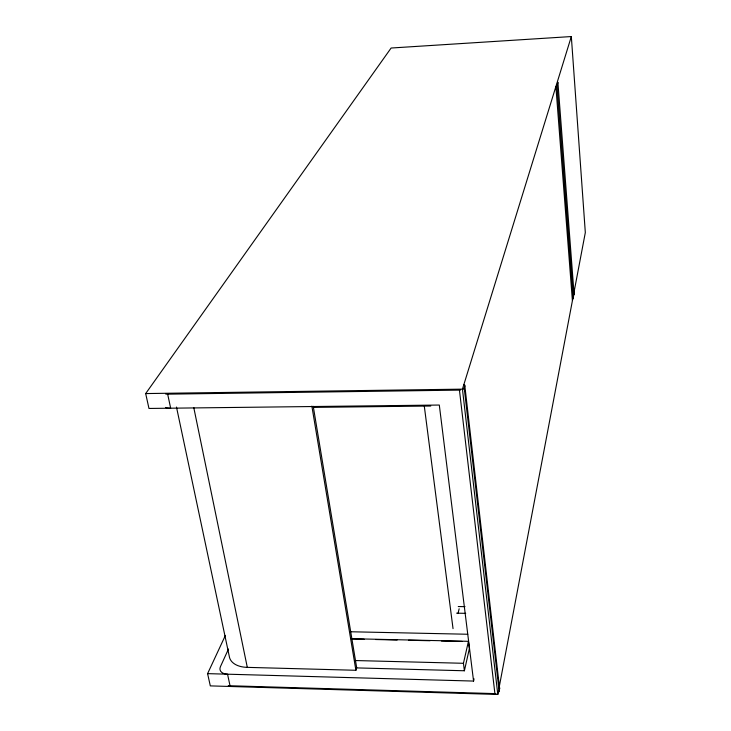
<?xml version="1.0" encoding="UTF-8"?>
<svg xmlns="http://www.w3.org/2000/svg" width="731" height="731" viewBox="0 0 731 731"><rect width="100%" height="100%" fill="white"/><g stroke="black" fill="none" stroke-linecap="round" stroke-linejoin="round"><path stroke-width="1.1" d="M225.386 635.422L207.595 673.635L210.309 685.888L497.802 694.45L498.441 691.087M498.862 688.849L573.003 297.581M573.424 295.342L585.321 232.559L571.331 36.55L391.122 48.027L145.679 393.57L148.969 408.455L439.304 405.047L473.569 681.073L207.595 673.635M497.692 692.942A3.783 2.549 -6.3 0 0 499.136 691.16L499.62 688.611L464.852 385.95A4.194 1.992 -6.6 0 0 464.084 384.524M557.927 82.749L555.944 87.245L572.373 300.286L574.091 294.237L557.927 82.749A5.51 1.59 -5.3 0 0 557.561 82.046M473.569 681.073L474.044 678.843M355.979 667.887L464.395 670.766L469.357 648.699L468.571 642.375M464.395 670.766L463.445 663.291L468.443 641.325L351.035 638.702M458.072 613.208L459.15 608.786M499.136 691.16L464.222 387.997L464.852 385.95M497.802 694.45L462.449 389.148L571.331 36.55M176.482 407.066L229.278 656.31A25.713 15.662 -14.9 0 0 247.306 667.366L355.896 670.281L356.701 667.832L313.243 406.335M228.483 649.018L220.442 666.645A11.129 6.817 -15.9 0 0 227.551 674.201L230.027 685.76L494.905 693.618A3.783 2.549 -6.3 0 0 495.892 693.564M145.679 393.57L462.449 389.148M165.745 394.091A12.244 5.373 -12.4 0 0 167.664 394.155L459.443 390.107A4.203 2.01 -6.6 0 0 460.539 390.025M313.416 407.377L430.769 406.016M458.255 606.547L465.017 606.666M456.619 613.172L465.702 613.346M350.478 631.758L467.767 634.252M351.675 638.985L364.166 639.26M375.524 639.515L397.116 640M408.474 640.246L430.056 640.731M441.414 640.986L461.864 641.443M355.33 660.541L463.445 663.291M167.664 394.155L170.67 408.2A12.189 5.455 -12.5 0 1 165.535 407.459M193.77 407.56L247.306 667.366M311.872 406.116L355.896 670.281M424.309 406.217L453.037 628.633M459.443 390.107L494.905 693.618M556.995 85.81L573.305 298.376M464.222 387.997A4.203 2.01 -6.6 0 1 462.559 389.468M573.716 293.25A5.163 2.184 -4.4 0 1 574.091 294.237M498.871 686.774A3.774 2.531 -6.3 0 1 499.62 688.611M230.027 685.76A11.084 6.862 -16.1 0 1 228.264 685.596"/></g></svg>
